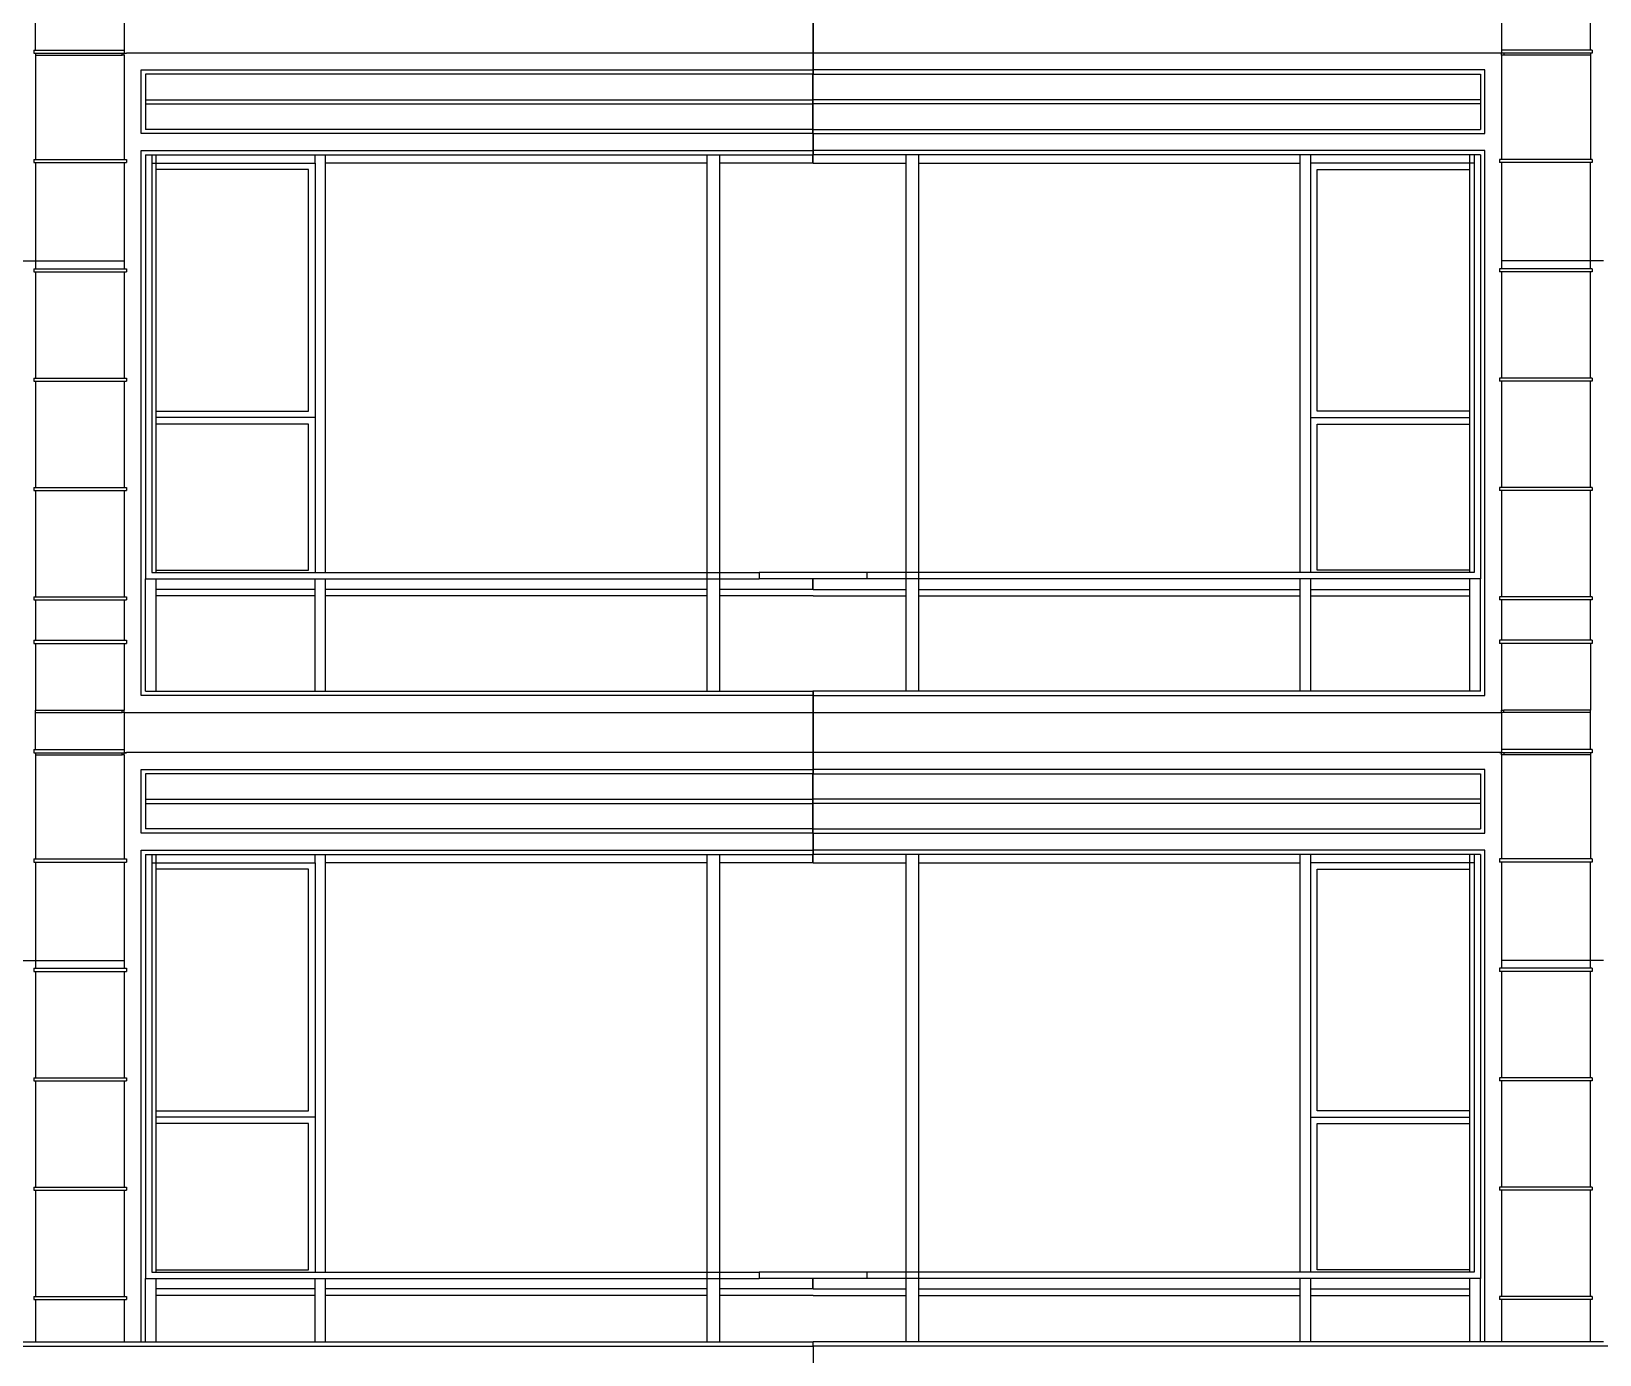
# Model space of a CAD drawing. Extents: x -311 to 61613, y 0 to 58400.
# Drawn here: x 27061 to 34462, y 7170 to 13412 of the extents above; entities that cross this region are included whole.
import ezdxf

# ---------------------------------------------------------------- set-up
doc = ezdxf.new("R2010")
doc.units = 0
doc.header["$LTSCALE"] = 1000
doc.header["$MEASUREMENT"] = 0
doc.layers.add('AD-AREA-OUTL', color=31, linetype='Continuous')

msp = doc.modelspace()

# ---------------------------------------------------------------- linework, layer by layer
at = {"layer": 'AD-AREA-OUTL', "color": 252}
for p, q in [((27079.9, 13324.2), (27079.9, 13500)), ((27499.7, 13500), (27499.7, 13324.2)), ((30749.5, 13500), (30749.5, 13310.1)), ((30749.9, 13500), (30749.9, 13310.1)), ((33999.7, 13500), (33999.7, 13324.2)), ((34419.8, 13324.2), (34419.8, 13500)), ((27072.2, 13324.2), (27079.9, 13324.2)), ((27072.2, 13324.2), (27072.2, 13309.2)), ((27079.9, 13324.2), (27499.7, 13324.2)), ((27499.7, 13324.2), (27499.7, 13310.1)), ((33999.7, 13324.2), (33999.7, 13310.1)), ((34419.8, 13324.2), (33999.7, 13324.2)), ((34427.2, 13324.2), (34419.8, 13324.2)), ((34427.2, 13324.2), (34427.2, 13309.2)), ((27072.2, 13309.2), (27079.9, 13309.2)), ((27079.9, 13309.2), (27489.8, 13309.2)), ((27079.9, 13309.2), (27079.9, 13300)), ((27079.9, 13300), (27489.8, 13300)), ((27079.9, 13300), (27079.9, 12808.4)), ((27489.8, 13300), (27489.8, 13309.2)), ((27489.8, 13309.2), (27499.7, 13309.2)), ((27499.7, 13300), (27489.8, 13300)), ((27499.7, 13310.1), (27510, 13310.1)), ((27499.7, 13309.2), (27510, 13309.2)), ((27499.7, 13300), (27499.7, 13309.2)), ((27499.7, 13300), (27499.7, 12808.4)), ((30749.5, 13310.1), (27510, 13310.1)), ((27510, 13310.1), (27510, 13309.2)), ((30749.5, 13310.1), (30749.9, 13310.1)), ((30749.5, 13310.1), (30749.5, 13230)), ((33989.8, 13310.1), (30749.9, 13310.1)), ((30749.9, 13310.1), (30749.9, 13230)), ((33999.7, 13310.1), (33989.8, 13310.1)), ((33989.8, 13310.1), (33989.8, 13309.2)), ((33999.7, 13309.2), (33989.8, 13309.2)), ((34009.9, 13309.2), (33999.7, 13309.2)), ((33999.7, 13300), (33999.7, 13309.2)), ((34009.9, 13300), (33999.7, 13300)), ((33999.7, 13300), (33999.7, 12808.4)), ((34419.8, 13309.2), (34009.9, 13309.2)), ((34009.9, 13309.2), (34009.9, 13300)), ((34419.8, 13300), (34009.9, 13300)), ((34427.2, 13309.2), (34419.8, 13309.2)), ((34419.8, 13309.2), (34419.8, 13300)), ((34419.8, 13300), (34419.8, 12808.4)), ((27579.8, 13230), (30749.5, 13230)), ((27579.8, 12930), (27579.8, 13230)), ((30749.5, 13210), (27599.9, 13210)), ((27599.9, 13210), (27599.9, 13090)), ((30749.5, 13230), (30749.9, 13230)), ((30749.5, 13230), (30749.5, 13210)), ((30749.9, 13210), (30749.5, 13210)), ((30749.5, 13090), (30749.5, 13210)), ((33919.9, 13230), (30749.9, 13230)), ((30749.9, 13230), (30749.9, 13210)), ((30749.9, 13210), (33899.8, 13210)), ((30749.9, 13090), (30749.9, 13210)), ((33899.8, 13210), (33899.8, 13090)), ((33919.9, 12930), (33919.9, 13230)), ((27599.9, 13090), (30749.5, 13090)), ((27599.9, 13090), (27599.9, 13070)), ((27599.9, 13070), (30749.5, 13070)), ((27599.9, 13070), (27599.9, 12950)), ((30749.5, 13090), (30749.9, 13090)), ((30749.5, 13070), (30749.5, 13090)), ((30749.5, 13070), (30749.9, 13070)), ((30749.5, 12950), (30749.5, 13070)), ((33899.8, 13090), (30749.9, 13090)), ((30749.9, 13070), (30749.9, 13090)), ((33899.8, 13070), (30749.9, 13070)), ((30749.9, 12950), (30749.9, 13070)), ((33899.8, 13090), (33899.8, 13070)), ((33899.8, 13070), (33899.8, 12950)), ((30749.5, 12930), (27579.8, 12930)), ((30749.5, 12950), (27599.9, 12950)), ((30749.9, 12950), (30749.5, 12950)), ((30749.5, 12930), (30749.5, 12950)), ((30749.9, 12930), (30749.5, 12930)), ((30749.5, 12930), (30749.5, 12850)), ((30749.9, 12950), (33899.8, 12950)), ((30749.9, 12930), (30749.9, 12950)), ((30749.9, 12930), (33919.9, 12930)), ((30749.9, 12930), (30749.9, 12850)), ((27072.2, 12808.4), (27079.9, 12808.4)), ((27072.2, 12808.4), (27072.2, 12793.4)), ((27079.9, 12808.4), (27499.7, 12808.4)), ((27499.7, 12808.4), (27510, 12808.4)), ((27510, 12808.4), (27510, 12793.4)), ((27579.8, 12850), (30749.5, 12850)), ((27579.8, 10280), (27579.8, 12850)), ((27599.9, 12830), (27629.9, 12830)), ((27599.9, 12830), (27599.9, 10830)), ((27629.9, 12830), (27649.7, 12830)), ((27629.9, 12830), (27629.9, 12790)), ((27649.7, 12830), (28399.7, 12830)), ((27649.7, 12790), (27649.7, 12830)), ((28399.7, 12830), (28449.8, 12830)), ((28399.7, 12790), (28399.7, 12830)), ((28449.8, 12830), (30249.6, 12830)), ((28449.8, 12790), (28449.8, 12830)), ((30249.6, 12830), (30310, 12830)), ((30249.6, 12790), (30249.6, 12830)), ((30310, 12830), (30749.5, 12830)), ((30310, 12790), (30310, 12830)), ((30749.9, 12850), (30749.5, 12850)), ((30749.5, 12850), (30749.5, 12830)), ((30749.9, 12830), (30749.5, 12830)), ((30749.5, 12800), (30749.5, 12830)), ((33919.9, 12850), (30749.9, 12850)), ((30749.9, 12850), (30749.9, 12830)), ((31189.8, 12830), (30749.9, 12830)), ((30749.9, 12830), (30749.9, 12830)), ((30749.9, 12800), (30749.9, 12830)), ((31249.8, 12830), (31189.8, 12830)), ((31189.8, 12790), (31189.8, 12830)), ((33049.6, 12830), (31249.8, 12830)), ((31249.8, 12790), (31249.8, 12830)), ((33099.7, 12830), (33049.6, 12830)), ((33049.6, 12790), (33049.6, 12830)), ((33849.7, 12830), (33099.7, 12830)), ((33099.7, 12790), (33099.7, 12830)), ((33869.8, 12830), (33849.7, 12830)), ((33849.7, 12790), (33849.7, 12830)), ((33899.8, 12830), (33869.8, 12830)), ((33869.8, 12830), (33869.8, 12790)), ((33899.8, 12830), (33899.8, 10830)), ((33919.9, 10280), (33919.9, 12850)), ((33999.7, 12808.4), (33989.8, 12808.4)), ((33989.8, 12808.4), (33989.8, 12793.4)), ((34419.8, 12808.4), (33999.7, 12808.4)), ((34427.2, 12808.4), (34419.8, 12808.4)), ((34427.2, 12808.4), (34427.2, 12793.4)), ((27072.2, 12793.4), (27079.9, 12793.4)), ((27079.9, 12793.4), (27499.7, 12793.4)), ((27079.9, 12793.4), (27079.9, 12330)), ((27499.7, 12793.4), (27510, 12793.4)), ((27499.7, 12793.4), (27499.7, 12330)), ((27629.9, 12790), (27649.7, 12790)), ((27629.9, 12790), (27629.9, 10860)), ((27649.7, 12760), (27649.7, 12790)), ((27649.7, 12790), (28399.7, 12790)), ((27649.7, 11620), (27649.7, 12760)), ((28369.7, 12760), (27649.7, 12760)), ((28369.7, 11620), (28369.7, 12760)), ((28399.7, 12790), (28399.7, 11590)), ((28449.8, 10860), (28449.8, 12790)), ((30249.6, 12790), (28449.8, 12790)), ((30249.6, 10860), (30249.6, 12790)), ((30310, 10860), (30310, 12790)), ((30749.5, 12790), (30310, 12790)), ((30749.5, 12790), (30749.5, 12800)), ((30749.9, 12800), (30749.5, 12800)), ((30749.9, 12790), (30749.9, 12800)), ((30749.9, 12800), (30749.9, 12800)), ((30749.9, 12790), (31189.8, 12790)), ((31189.8, 10860), (31189.8, 12790)), ((31249.8, 10860), (31249.8, 12790)), ((31249.8, 12790), (33049.6, 12790)), ((33049.6, 10860), (33049.6, 12790)), ((33099.7, 11590), (33099.7, 12790)), ((33849.7, 12790), (33099.7, 12790)), ((33129.7, 12760), (33849.7, 12760)), ((33129.7, 11620), (33129.7, 12760)), ((33849.7, 12760), (33849.7, 12790)), ((33869.8, 12790), (33849.7, 12790)), ((33849.7, 11620), (33849.7, 12760)), ((33869.8, 12790), (33869.8, 10860)), ((33999.7, 12793.4), (33989.8, 12793.4)), ((34419.8, 12793.4), (33999.7, 12793.4)), ((33999.7, 12793.4), (33999.7, 12330)), ((34427.2, 12793.4), (34419.8, 12793.4)), ((34419.8, 12330), (34419.8, 12793.4)), ((27019.9, 12330), (27079.9, 12330)), ((27072.2, 12292.5), (27079.9, 12292.5)), ((27072.2, 12292.5), (27072.2, 12277.5)), ((27079.9, 12330), (27079.9, 12292.5)), ((27079.9, 12330), (27499.7, 12330)), ((27079.9, 12292.5), (27499.7, 12292.5)), ((27499.7, 12330), (27499.7, 12292.5)), ((27499.7, 12292.5), (27510, 12292.5)), ((27510, 12292.5), (27510, 12277.5)), ((33999.7, 12292.5), (33989.8, 12292.5)), ((33989.8, 12292.5), (33989.8, 12277.5)), ((33999.7, 12330), (33999.7, 12292.5)), ((34419.8, 12330), (33999.7, 12330)), ((34419.8, 12292.5), (33999.7, 12292.5)), ((34419.8, 12292.5), (34419.8, 12330)), ((34479.8, 12330), (34419.8, 12330)), ((34427.2, 12292.5), (34419.8, 12292.5)), ((34427.2, 12292.5), (34427.2, 12277.5)), ((27072.2, 12277.5), (27079.9, 12277.5)), ((27079.9, 12277.5), (27499.7, 12277.5)), ((27079.9, 12277.5), (27079.9, 11776.7)), ((27499.7, 12277.5), (27510, 12277.5)), ((27499.7, 12277.5), (27499.7, 11776.7)), ((33999.7, 12277.5), (33989.8, 12277.5)), ((34419.8, 12277.5), (33999.7, 12277.5)), ((33999.7, 12277.5), (33999.7, 11776.7)), ((34427.2, 12277.5), (34419.8, 12277.5)), ((34419.8, 11776.7), (34419.8, 12277.5)), ((27072.2, 11776.7), (27079.9, 11776.7)), ((27072.2, 11776.7), (27072.2, 11761.7)), ((27079.9, 11776.7), (27499.7, 11776.7)), ((27499.7, 11776.7), (27510, 11776.7)), ((27510, 11776.7), (27510, 11761.7)), ((33999.7, 11776.7), (33989.8, 11776.7)), ((33989.8, 11776.7), (33989.8, 11761.7)), ((34419.8, 11776.7), (33999.7, 11776.7)), ((34427.2, 11776.7), (34419.8, 11776.7)), ((34427.2, 11776.7), (34427.2, 11761.7)), ((27072.2, 11761.7), (27079.9, 11761.7)), ((27079.9, 11761.7), (27499.7, 11761.7)), ((27079.9, 11761.7), (27079.9, 11260.9)), ((27499.7, 11761.7), (27510, 11761.7)), ((27499.7, 11761.7), (27499.7, 11260.9)), ((33999.7, 11761.7), (33989.8, 11761.7)), ((34419.8, 11761.7), (33999.7, 11761.7)), ((33999.7, 11761.7), (33999.7, 11260.9)), ((34427.2, 11761.7), (34419.8, 11761.7)), ((34419.8, 11260.9), (34419.8, 11761.7)), ((27649.7, 11590), (27649.7, 11620)), ((27649.7, 11620), (28369.7, 11620)), ((33849.7, 11620), (33129.7, 11620)), ((33849.7, 11590), (33849.7, 11620)), ((27649.7, 11560), (27649.7, 11590)), ((28399.7, 11590), (27649.7, 11590)), ((27649.7, 10870), (27649.7, 11560)), ((28369.7, 11560), (27649.7, 11560)), ((28369.7, 10870), (28369.7, 11560)), ((28399.7, 11590), (28399.7, 10860)), ((33099.7, 10860), (33099.7, 11590)), ((33099.7, 11590), (33849.7, 11590)), ((33129.7, 11560), (33849.7, 11560)), ((33129.7, 10870), (33129.7, 11560)), ((33849.7, 11560), (33849.7, 11590)), ((33849.7, 10870), (33849.7, 11560)), ((27072.2, 11260.9), (27079.9, 11260.9)), ((27072.2, 11260.9), (27072.2, 11245.9)), ((27079.9, 11260.9), (27499.7, 11260.9)), ((27499.7, 11260.9), (27510, 11260.9)), ((27510, 11260.9), (27510, 11245.9)), ((33999.7, 11260.9), (33989.8, 11260.9)), ((33989.8, 11260.9), (33989.8, 11245.9)), ((34419.8, 11260.9), (33999.7, 11260.9)), ((34427.2, 11260.9), (34419.8, 11260.9)), ((34427.2, 11260.9), (34427.2, 11245.9)), ((27072.2, 11245.9), (27079.9, 11245.9)), ((27079.9, 11245.9), (27499.7, 11245.9)), ((27079.9, 11245.9), (27079.9, 10745)), ((27499.7, 11245.9), (27510, 11245.9)), ((27499.7, 11245.9), (27499.7, 10745)), ((33999.7, 11245.9), (33989.8, 11245.9)), ((34419.8, 11245.9), (33999.7, 11245.9)), ((33999.7, 11245.9), (33999.7, 10745)), ((34427.2, 11245.9), (34419.8, 11245.9)), ((34419.8, 10745), (34419.8, 11245.9)), ((27599.9, 10830), (27649.7, 10830)), ((27599.9, 10300), (27599.9, 10830)), ((27629.9, 10860), (27649.7, 10860)), ((27649.7, 10860), (27649.7, 10870)), ((27649.7, 10870), (28369.7, 10870)), ((27649.7, 10860), (28399.7, 10860)), ((27649.7, 10780), (27649.7, 10830)), ((27649.7, 10830), (28399.7, 10830)), ((28399.7, 10860), (28449.8, 10860)), ((28399.7, 10830), (28449.8, 10830)), ((28399.7, 10780), (28399.7, 10830)), ((28449.8, 10860), (30249.6, 10860)), ((28449.8, 10830), (30249.6, 10830)), ((28449.8, 10780), (28449.8, 10830)), ((30249.6, 10860), (30310, 10860)), ((30249.6, 10830), (30249.6, 10860)), ((30249.6, 10830), (30310, 10830)), ((30249.6, 10780), (30249.6, 10830)), ((30310, 10860), (30495.5, 10860)), ((30310, 10830), (30310, 10860)), ((30310, 10830), (30495.5, 10830)), ((30310, 10780), (30310, 10830)), ((30749.9, 10860), (30495.5, 10860)), ((30495.5, 10860), (30495.5, 10830)), ((30749.5, 10830), (30495.5, 10830)), ((30749.5, 10830), (30749.9, 10830)), ((30749.5, 10780), (30749.5, 10830)), ((31003.9, 10860), (30749.9, 10860)), ((31003.9, 10830), (30749.9, 10830)), ((30749.9, 10830), (30749.9, 10830)), ((30749.9, 10780), (30749.9, 10830)), ((31189.8, 10860), (31003.9, 10860)), ((31003.9, 10860), (31003.9, 10830)), ((31189.8, 10830), (31003.9, 10830)), ((31189.8, 10830), (31189.8, 10860)), ((31249.8, 10860), (31189.8, 10860)), ((31249.8, 10830), (31189.8, 10830)), ((31189.8, 10780), (31189.8, 10830)), ((31249.8, 10830), (31249.8, 10860)), ((33049.6, 10860), (31249.8, 10860)), ((33049.6, 10830), (31249.8, 10830)), ((31249.8, 10780), (31249.8, 10830)), ((33099.7, 10860), (33049.6, 10860)), ((33099.7, 10830), (33049.6, 10830)), ((33049.6, 10780), (33049.6, 10830)), ((33849.7, 10860), (33099.7, 10860)), ((33849.7, 10830), (33099.7, 10830)), ((33099.7, 10780), (33099.7, 10830)), ((33849.7, 10870), (33129.7, 10870)), ((33849.7, 10860), (33849.7, 10870)), ((33869.8, 10860), (33849.7, 10860)), ((33899.8, 10830), (33849.7, 10830)), ((33849.7, 10780), (33849.7, 10830)), ((33899.8, 10300), (33899.8, 10830)), ((27072.2, 10745), (27079.9, 10745)), ((27072.2, 10745), (27072.2, 10730)), ((27079.9, 10745), (27499.7, 10745)), ((27499.7, 10745), (27510, 10745)), ((27510, 10745), (27510, 10730)), ((27649.7, 10750), (27649.7, 10780)), ((28399.7, 10780), (27649.7, 10780)), ((27649.7, 10300), (27649.7, 10750)), ((28399.7, 10750), (27649.7, 10750)), ((28399.7, 10750), (28399.7, 10780)), ((28399.7, 10300), (28399.7, 10750)), ((28449.8, 10750), (28449.8, 10780)), ((30249.6, 10780), (28449.8, 10780)), ((28449.8, 10300), (28449.8, 10750)), ((30249.6, 10750), (28449.8, 10750)), ((30249.6, 10750), (30249.6, 10780)), ((30249.6, 10300), (30249.6, 10750)), ((30310, 10750), (30310, 10780)), ((30749.5, 10780), (30310, 10780)), ((30310, 10300), (30310, 10750)), ((30749.9, 10750), (30310, 10750)), ((30749.9, 10780), (31189.8, 10780)), ((30749.9, 10750), (31189.8, 10750)), ((31189.8, 10750), (31189.8, 10780)), ((31189.8, 10300), (31189.8, 10750)), ((31249.8, 10750), (31249.8, 10780)), ((31249.8, 10780), (33049.6, 10780)), ((31249.8, 10300), (31249.8, 10750)), ((31249.8, 10750), (33049.6, 10750)), ((33049.6, 10750), (33049.6, 10780)), ((33049.6, 10300), (33049.6, 10750)), ((33099.7, 10750), (33099.7, 10780)), ((33099.7, 10780), (33849.7, 10780)), ((33099.7, 10300), (33099.7, 10750)), ((33099.7, 10750), (33849.7, 10750)), ((33849.7, 10750), (33849.7, 10780)), ((33849.7, 10300), (33849.7, 10750)), ((33999.7, 10745), (33989.8, 10745)), ((33989.8, 10745), (33989.8, 10730)), ((34419.8, 10745), (33999.7, 10745)), ((34427.2, 10745), (34419.8, 10745)), ((34427.2, 10745), (34427.2, 10730)), ((27072.2, 10730), (27079.9, 10730)), ((27079.9, 10730), (27499.7, 10730)), ((27079.9, 10730), (27079.9, 10540)), ((27499.7, 10730), (27510, 10730)), ((27499.7, 10730), (27499.7, 10540)), ((33999.7, 10730), (33989.8, 10730)), ((34419.8, 10730), (33999.7, 10730)), ((33999.7, 10730), (33999.7, 10540)), ((34427.2, 10730), (34419.8, 10730)), ((34419.8, 10540), (34419.8, 10730)), ((27072.2, 10540), (27079.9, 10540)), ((27072.2, 10540), (27072.2, 10525)), ((27072.2, 10525), (27079.9, 10525)), ((27079.9, 10540), (27499.7, 10540)), ((27079.9, 10525), (27499.7, 10525)), ((27079.9, 10525), (27079.9, 10210)), ((27499.7, 10540), (27510, 10540)), ((27499.7, 10525), (27510, 10525)), ((27499.7, 10525), (27499.7, 10210)), ((27510, 10540), (27510, 10525)), ((33999.7, 10540), (33989.8, 10540)), ((33989.8, 10540), (33989.8, 10525)), ((33999.7, 10525), (33989.8, 10525)), ((34419.8, 10540), (33999.7, 10540)), ((34419.8, 10525), (33999.7, 10525)), ((33999.7, 10525), (33999.7, 10210)), ((34427.2, 10540), (34419.8, 10540)), ((34427.2, 10525), (34419.8, 10525)), ((34419.8, 10525), (34419.8, 10210)), ((34427.2, 10540), (34427.2, 10525)), ((27599.9, 10300), (27649.7, 10300)), ((27649.7, 10300), (28399.7, 10300)), ((28399.7, 10300), (28449.8, 10300)), ((28449.8, 10300), (30249.6, 10300)), ((30249.6, 10300), (30310, 10300)), ((30310, 10300), (30749.5, 10300)), ((30749.9, 10300), (30749.5, 10300)), ((30749.5, 10300), (30749.5, 10280)), ((31189.8, 10300), (30749.9, 10300)), ((30749.9, 10300), (30749.9, 10300)), ((30749.9, 10300), (30749.9, 10280)), ((31249.8, 10300), (31189.8, 10300)), ((33049.6, 10300), (31249.8, 10300)), ((33099.7, 10300), (33049.6, 10300)), ((33849.7, 10300), (33099.7, 10300)), ((33899.8, 10300), (33849.7, 10300)), ((30749.5, 10280), (27579.8, 10280)), ((30749.9, 10280), (30749.5, 10280)), ((30749.5, 10280), (30749.5, 10200)), ((30749.9, 10280), (33919.9, 10280)), ((30749.9, 10280), (30749.9, 10200)), ((27079.9, 10210), (27489.8, 10210)), ((27079.9, 10200), (27079.9, 10210)), ((27079.9, 10200), (27489.8, 10200)), ((27079.9, 10024.2), (27079.9, 10200)), ((27489.8, 10210), (27499.7, 10210)), ((27489.8, 10200), (27489.8, 10210)), ((27499.7, 10200), (27489.8, 10200)), ((27499.7, 10200), (27499.7, 10210)), ((27499.7, 10200), (30749.5, 10200)), ((27499.7, 10200), (27499.7, 10024.2)), ((30749.9, 10200), (30749.5, 10200)), ((30749.5, 10200), (30749.5, 10010)), ((30749.9, 10200), (33999.7, 10200)), ((30749.9, 10200), (30749.9, 10010)), ((33999.7, 10200), (33999.7, 10210)), ((33999.7, 10210), (34009.9, 10210)), ((33999.7, 10200), (33999.7, 10024.2)), ((34009.9, 10200), (33999.7, 10200)), ((34419.8, 10210), (34009.9, 10210)), ((34009.9, 10200), (34009.9, 10210)), ((34419.8, 10200), (34009.9, 10200)), ((34419.8, 10200), (34419.8, 10210)), ((34419.8, 10024.2), (34419.8, 10200)), ((27072.2, 10024.2), (27079.9, 10024.2)), ((27072.2, 10024.2), (27072.2, 10009.2)), ((27072.2, 10009.2), (27079.9, 10009.2)), ((27079.9, 10024.2), (27499.7, 10024.2)), ((27079.9, 10009.2), (27489.8, 10009.2)), ((27079.9, 10009.2), (27079.9, 10000)), ((27079.9, 10000), (27489.8, 10000)), ((27079.9, 10000), (27079.9, 9508.4)), ((27489.8, 10000), (27489.8, 10009.2)), ((27489.8, 10009.2), (27499.7, 10009.2)), ((27499.7, 10000), (27489.8, 10000)), ((27499.7, 10024.2), (27499.7, 10010)), ((27499.7, 10010), (27510, 10010)), ((27499.7, 10009.2), (27510, 10009.2)), ((27499.7, 10000), (27499.7, 10009.2)), ((27499.7, 10000), (27499.7, 9508.4)), ((30749.5, 10010), (27510, 10010)), ((27510, 10010), (27510, 10009.2)), ((30749.5, 10010), (30749.9, 10010)), ((30749.5, 10010), (30749.5, 9930)), ((33989.8, 10010), (30749.9, 10010)), ((30749.9, 10010), (30749.9, 9930)), ((33999.7, 10010), (33989.8, 10010)), ((33989.8, 10010), (33989.8, 10009.2)), ((33999.7, 10009.2), (33989.8, 10009.2)), ((33999.7, 10024.2), (33999.7, 10010)), ((34419.8, 10024.2), (33999.7, 10024.2)), ((34009.9, 10009.2), (33999.7, 10009.2)), ((33999.7, 10000), (33999.7, 10009.2)), ((34009.9, 10000), (33999.7, 10000)), ((33999.7, 10000), (33999.7, 9508.4)), ((34419.8, 10009.2), (34009.9, 10009.2)), ((34009.9, 10009.2), (34009.9, 10000)), ((34419.8, 10000), (34009.9, 10000)), ((34427.2, 10024.2), (34419.8, 10024.2)), ((34427.2, 10009.2), (34419.8, 10009.2)), ((34419.8, 10009.2), (34419.8, 10000)), ((34419.8, 10000), (34419.8, 9508.4)), ((34427.2, 10024.2), (34427.2, 10009.2)), ((27579.8, 9930), (30749.5, 9930)), ((27579.8, 9630), (27579.8, 9930)), ((30749.5, 9930), (30749.9, 9930)), ((30749.5, 9930), (30749.5, 9910)), ((33919.9, 9930), (30749.9, 9930)), ((30749.9, 9930), (30749.9, 9910)), ((33919.9, 9630), (33919.9, 9930)), ((30749.5, 9910), (27599.9, 9910)), ((27599.9, 9910), (27599.9, 9790)), ((30749.9, 9910), (30749.5, 9910)), ((30749.5, 9790), (30749.5, 9910)), ((30749.9, 9910), (33899.8, 9910)), ((30749.9, 9790), (30749.9, 9910)), ((33899.8, 9910), (33899.8, 9790)), ((27599.9, 9790), (30749.5, 9790)), ((27599.9, 9790), (27599.9, 9770)), ((27599.9, 9770), (30749.5, 9770)), ((27599.9, 9770), (27599.9, 9650)), ((30749.5, 9790), (30749.9, 9790)), ((30749.5, 9770), (30749.5, 9790)), ((30749.5, 9770), (30749.9, 9770)), ((30749.5, 9650), (30749.5, 9770)), ((33899.8, 9790), (30749.9, 9790)), ((30749.9, 9770), (30749.9, 9790)), ((33899.8, 9770), (30749.9, 9770)), ((30749.9, 9650), (30749.9, 9770)), ((33899.8, 9790), (33899.8, 9770)), ((33899.8, 9770), (33899.8, 9650)), ((30749.5, 9630), (27579.8, 9630)), ((30749.5, 9650), (27599.9, 9650)), ((30749.9, 9650), (30749.5, 9650)), ((30749.5, 9630), (30749.5, 9650)), ((30749.9, 9630), (30749.5, 9630)), ((30749.5, 9630), (30749.5, 9550)), ((30749.9, 9650), (33899.8, 9650)), ((30749.9, 9630), (30749.9, 9650)), ((30749.9, 9630), (33919.9, 9630)), ((30749.9, 9630), (30749.9, 9550)), ((27579.8, 9550), (30749.5, 9550)), ((27579.8, 7230.3), (27579.8, 9550)), ((30749.9, 9550), (30749.5, 9550)), ((30749.5, 9550), (30749.5, 9530)), ((33919.9, 9550), (30749.9, 9550)), ((30749.9, 9550), (30749.9, 9530)), ((33919.9, 7230.3), (33919.9, 9550)), ((27072.2, 9508.4), (27079.9, 9508.4)), ((27072.2, 9508.4), (27072.2, 9493.4)), ((27072.2, 9493.4), (27079.9, 9493.4)), ((27079.9, 9508.4), (27499.7, 9508.4)), ((27079.9, 9493.4), (27499.7, 9493.4)), ((27079.9, 9493.4), (27079.9, 9030)), ((27499.7, 9508.4), (27510, 9508.4)), ((27499.7, 9493.4), (27510, 9493.4)), ((27499.7, 9493.4), (27499.7, 9030)), ((27510, 9508.4), (27510, 9493.4)), ((27599.9, 9530), (27629.9, 9530)), ((27599.9, 9530), (27599.9, 7530)), ((27629.9, 9530), (27649.7, 9530)), ((27629.9, 9530), (27629.9, 9490)), ((27629.9, 9490), (27649.7, 9490)), ((27629.9, 9490), (27629.9, 7560)), ((27649.7, 9490), (27649.7, 9530)), ((27649.7, 9530), (28399.7, 9530)), ((27649.7, 9460), (27649.7, 9490)), ((27649.7, 9490), (28399.7, 9490)), ((28399.7, 9530), (28449.8, 9530)), ((28399.7, 9490), (28399.7, 9530)), ((28399.7, 9490), (28399.7, 8290)), ((28449.8, 9530), (30249.6, 9530)), ((28449.8, 9490), (28449.8, 9530)), ((28449.8, 7560), (28449.8, 9490)), ((30249.6, 9490), (28449.8, 9490)), ((30249.6, 9530), (30310, 9530)), ((30249.6, 9490), (30249.6, 9530)), ((30249.6, 7560), (30249.6, 9490)), ((30310, 9530), (30749.5, 9530)), ((30310, 9490), (30310, 9530)), ((30310, 7560), (30310, 9490)), ((30749.5, 9490), (30310, 9490)), ((30749.9, 9530), (30749.5, 9530)), ((30749.5, 9500), (30749.5, 9530)), ((30749.5, 9490), (30749.5, 9500)), ((30749.9, 9500), (30749.5, 9500)), ((31189.8, 9530), (30749.9, 9530)), ((30749.9, 9530), (30749.9, 9530)), ((30749.9, 9500), (30749.9, 9530)), ((30749.9, 9490), (30749.9, 9500)), ((30749.9, 9500), (30749.9, 9500)), ((30749.9, 9490), (31189.8, 9490)), ((31249.8, 9530), (31189.8, 9530)), ((31189.8, 9490), (31189.8, 9530)), ((31189.8, 7560), (31189.8, 9490)), ((33049.6, 9530), (31249.8, 9530)), ((31249.8, 9490), (31249.8, 9530)), ((31249.8, 7560), (31249.8, 9490)), ((31249.8, 9490), (33049.6, 9490)), ((33099.7, 9530), (33049.6, 9530)), ((33049.6, 9490), (33049.6, 9530)), ((33049.6, 7560), (33049.6, 9490)), ((33849.7, 9530), (33099.7, 9530)), ((33099.7, 9490), (33099.7, 9530)), ((33099.7, 8290), (33099.7, 9490)), ((33849.7, 9490), (33099.7, 9490)), ((33869.8, 9530), (33849.7, 9530)), ((33849.7, 9490), (33849.7, 9530)), ((33849.7, 9460), (33849.7, 9490)), ((33869.8, 9490), (33849.7, 9490)), ((33899.8, 9530), (33869.8, 9530)), ((33869.8, 9530), (33869.8, 9490)), ((33869.8, 9490), (33869.8, 7560)), ((33899.8, 9530), (33899.8, 7530)), ((33999.7, 9508.4), (33989.8, 9508.4)), ((33989.8, 9508.4), (33989.8, 9493.4)), ((33999.7, 9493.4), (33989.8, 9493.4)), ((34419.8, 9508.4), (33999.7, 9508.4)), ((34419.8, 9493.4), (33999.7, 9493.4)), ((33999.7, 9493.4), (33999.7, 9030)), ((34427.2, 9508.4), (34419.8, 9508.4)), ((34427.2, 9493.4), (34419.8, 9493.4)), ((34419.8, 9030), (34419.8, 9493.4)), ((34427.2, 9508.4), (34427.2, 9493.4)), ((27649.7, 8320), (27649.7, 9460)), ((28369.7, 9460), (27649.7, 9460)), ((28369.7, 8320), (28369.7, 9460)), ((33129.7, 9460), (33849.7, 9460)), ((33129.7, 8320), (33129.7, 9460)), ((33849.7, 8320), (33849.7, 9460)), ((27019.9, 9030), (27079.9, 9030)), ((27079.9, 9030), (27079.9, 8992.5)), ((27079.9, 9030), (27499.7, 9030)), ((27499.7, 9030), (27499.7, 8992.5)), ((33999.7, 9030), (33999.7, 8992.5)), ((34419.8, 9030), (33999.7, 9030)), ((34479.8, 9030), (34419.8, 9030)), ((34419.8, 8992.5), (34419.8, 9030)), ((27072.2, 8992.5), (27079.9, 8992.5)), ((27072.2, 8992.5), (27072.2, 8977.5)), ((27072.2, 8977.5), (27079.9, 8977.5)), ((27079.9, 8992.5), (27499.7, 8992.5)), ((27079.9, 8977.5), (27499.7, 8977.5)), ((27079.9, 8977.5), (27079.9, 8476.7)), ((27499.7, 8992.5), (27510, 8992.5)), ((27499.7, 8977.5), (27510, 8977.5)), ((27499.7, 8977.5), (27499.7, 8476.7)), ((27510, 8992.5), (27510, 8977.5)), ((33999.7, 8992.5), (33989.8, 8992.5)), ((33989.8, 8992.5), (33989.8, 8977.5)), ((33999.7, 8977.5), (33989.8, 8977.5)), ((34419.8, 8992.5), (33999.7, 8992.5)), ((34419.8, 8977.5), (33999.7, 8977.5)), ((33999.7, 8977.5), (33999.7, 8476.7)), ((34427.2, 8992.5), (34419.8, 8992.5)), ((34427.2, 8977.5), (34419.8, 8977.5)), ((34419.8, 8476.7), (34419.8, 8977.5)), ((34427.2, 8992.5), (34427.2, 8977.5)), ((27072.2, 8476.7), (27079.9, 8476.7)), ((27072.2, 8476.7), (27072.2, 8461.7)), ((27072.2, 8461.7), (27079.9, 8461.7)), ((27079.9, 8476.7), (27499.7, 8476.7)), ((27079.9, 8461.7), (27499.7, 8461.7)), ((27079.9, 8461.7), (27079.9, 7960.9)), ((27499.7, 8476.7), (27510, 8476.7)), ((27499.7, 8461.7), (27510, 8461.7)), ((27499.7, 8461.7), (27499.7, 7960.9)), ((27510, 8476.7), (27510, 8461.7)), ((33999.7, 8476.7), (33989.8, 8476.7)), ((33989.8, 8476.7), (33989.8, 8461.7)), ((33999.7, 8461.7), (33989.8, 8461.7)), ((34419.8, 8476.7), (33999.7, 8476.7)), ((34419.8, 8461.7), (33999.7, 8461.7)), ((33999.7, 8461.7), (33999.7, 7960.9)), ((34427.2, 8476.7), (34419.8, 8476.7)), ((34427.2, 8461.7), (34419.8, 8461.7)), ((34419.8, 7960.9), (34419.8, 8461.7)), ((34427.2, 8476.7), (34427.2, 8461.7)), ((27649.7, 8290), (27649.7, 8320)), ((27649.7, 8320), (28369.7, 8320)), ((27649.7, 8260), (27649.7, 8290)), ((28399.7, 8290), (27649.7, 8290)), ((28399.7, 8290), (28399.7, 7560)), ((33099.7, 7560), (33099.7, 8290)), ((33099.7, 8290), (33849.7, 8290)), ((33849.7, 8320), (33129.7, 8320)), ((33849.7, 8290), (33849.7, 8320)), ((33849.7, 8260), (33849.7, 8290)), ((27649.7, 7570), (27649.7, 8260)), ((28369.7, 8260), (27649.7, 8260)), ((28369.7, 7570), (28369.7, 8260)), ((33129.7, 8260), (33849.7, 8260)), ((33129.7, 7570), (33129.7, 8260)), ((33849.7, 7570), (33849.7, 8260)), ((27072.2, 7960.9), (27079.9, 7960.9)), ((27072.2, 7960.9), (27072.2, 7945.8)), ((27072.2, 7945.8), (27079.9, 7945.8)), ((27079.9, 7960.9), (27499.7, 7960.9)), ((27079.9, 7945.8), (27499.7, 7945.8)), ((27079.9, 7945.8), (27079.9, 7445)), ((27499.7, 7960.9), (27510, 7960.9)), ((27499.7, 7945.8), (27510, 7945.8)), ((27499.7, 7945.8), (27499.7, 7445)), ((27510, 7960.9), (27510, 7945.8)), ((33999.7, 7960.9), (33989.8, 7960.9)), ((33989.8, 7960.9), (33989.8, 7945.8)), ((33999.7, 7945.8), (33989.8, 7945.8)), ((34419.8, 7960.9), (33999.7, 7960.9)), ((34419.8, 7945.8), (33999.7, 7945.8)), ((33999.7, 7945.8), (33999.7, 7445)), ((34427.2, 7960.9), (34419.8, 7960.9)), ((34427.2, 7945.8), (34419.8, 7945.8)), ((34419.8, 7445), (34419.8, 7945.8)), ((34427.2, 7960.9), (34427.2, 7945.8)), ((27629.9, 7560), (27649.7, 7560)), ((27649.7, 7560), (27649.7, 7570)), ((27649.7, 7570), (28369.7, 7570)), ((27649.7, 7560), (28399.7, 7560)), ((28399.7, 7560), (28449.8, 7560)), ((28449.8, 7560), (30249.6, 7560)), ((30249.6, 7530), (30249.6, 7560)), ((30249.6, 7560), (30310, 7560)), ((30310, 7560), (30495.5, 7560)), ((30310, 7530), (30310, 7560)), ((30749.9, 7560), (30495.5, 7560)), ((30495.5, 7560), (30495.5, 7530)), ((31003.9, 7560), (30749.9, 7560)), ((31189.8, 7560), (31003.9, 7560)), ((31003.9, 7560), (31003.9, 7530)), ((31189.8, 7530), (31189.8, 7560)), ((31249.8, 7560), (31189.8, 7560)), ((31249.8, 7530), (31249.8, 7560)), ((33049.6, 7560), (31249.8, 7560)), ((33099.7, 7560), (33049.6, 7560)), ((33849.7, 7560), (33099.7, 7560)), ((33849.7, 7570), (33129.7, 7570)), ((33849.7, 7560), (33849.7, 7570)), ((33869.8, 7560), (33849.7, 7560)), ((27599.9, 7530), (27649.7, 7530)), ((27599.9, 7230.3), (27599.9, 7530)), ((27649.7, 7480), (27649.7, 7530)), ((27649.7, 7530), (28399.7, 7530)), ((27649.7, 7450), (27649.7, 7480)), ((28399.7, 7480), (27649.7, 7480)), ((28399.7, 7530), (28449.8, 7530)), ((28399.7, 7480), (28399.7, 7530)), ((28399.7, 7450), (28399.7, 7480)), ((28449.8, 7530), (30249.6, 7530)), ((28449.8, 7480), (28449.8, 7530)), ((28449.8, 7450), (28449.8, 7480)), ((30249.6, 7480), (28449.8, 7480)), ((30249.6, 7530), (30310, 7530)), ((30249.6, 7480), (30249.6, 7530)), ((30249.6, 7450), (30249.6, 7480)), ((30310, 7530), (30495.5, 7530)), ((30310, 7480), (30310, 7530)), ((30310, 7450), (30310, 7480)), ((30749.5, 7480), (30310, 7480)), ((30749.5, 7530), (30495.5, 7530)), ((30749.5, 7530), (30749.9, 7530)), ((30749.5, 7480), (30749.5, 7530)), ((31003.9, 7530), (30749.9, 7530)), ((30749.9, 7530), (30749.9, 7530)), ((30749.9, 7480), (30749.9, 7530)), ((30749.9, 7480), (31189.8, 7480)), ((31189.8, 7530), (31003.9, 7530)), ((31249.8, 7530), (31189.8, 7530)), ((31189.8, 7480), (31189.8, 7530)), ((31189.8, 7450), (31189.8, 7480)), ((33049.6, 7530), (31249.8, 7530)), ((31249.8, 7480), (31249.8, 7530)), ((31249.8, 7450), (31249.8, 7480)), ((31249.8, 7480), (33049.6, 7480)), ((33099.7, 7530), (33049.6, 7530)), ((33049.6, 7480), (33049.6, 7530)), ((33049.6, 7450), (33049.6, 7480)), ((33849.7, 7530), (33099.7, 7530)), ((33099.7, 7480), (33099.7, 7530)), ((33099.7, 7450), (33099.7, 7480)), ((33099.7, 7480), (33849.7, 7480)), ((33899.8, 7530), (33849.7, 7530)), ((33849.7, 7480), (33849.7, 7530)), ((33849.7, 7450), (33849.7, 7480)), ((33899.8, 7230.3), (33899.8, 7530)), ((27072.2, 7445), (27079.9, 7445)), ((27072.2, 7445), (27072.2, 7430)), ((27072.2, 7430), (27079.9, 7430)), ((27079.9, 7445), (27499.7, 7445)), ((27079.9, 7430), (27499.7, 7430)), ((27079.9, 7430), (27079.9, 7230.3)), ((27499.7, 7445), (27510, 7445)), ((27499.7, 7430), (27510, 7430)), ((27499.7, 7430), (27499.7, 7230.3)), ((27510, 7445), (27510, 7430)), ((27649.7, 7230.3), (27649.7, 7450)), ((28399.7, 7450), (27649.7, 7450)), ((28399.7, 7230.3), (28399.7, 7450)), ((28449.8, 7230.3), (28449.8, 7450)), ((30249.6, 7450), (28449.8, 7450)), ((30249.6, 7230.3), (30249.6, 7450)), ((30310, 7230.3), (30310, 7450)), ((30749.9, 7450), (30310, 7450)), ((30749.9, 7450), (31189.8, 7450)), ((31189.8, 7230.3), (31189.8, 7450)), ((31249.8, 7230.3), (31249.8, 7450)), ((31249.8, 7450), (33049.6, 7450)), ((33049.6, 7230.3), (33049.6, 7450)), ((33099.7, 7230.3), (33099.7, 7450)), ((33099.7, 7450), (33849.7, 7450)), ((33849.7, 7230.3), (33849.7, 7450)), ((33999.7, 7445), (33989.8, 7445)), ((33989.8, 7445), (33989.8, 7430)), ((33999.7, 7430), (33989.8, 7430)), ((34419.8, 7445), (33999.7, 7445)), ((34419.8, 7430), (33999.7, 7430)), ((33999.7, 7430), (33999.7, 7230.3)), ((34427.2, 7445), (34419.8, 7445)), ((34427.2, 7430), (34419.8, 7430)), ((34419.8, 7230.3), (34419.8, 7430)), ((34427.2, 7445), (34427.2, 7430)), ((29.7, 7210.4), (30749.9, 7210.4)), ((27019.9, 7230.3), (27079.9, 7230.3)), ((27079.9, 7230.3), (27499.7, 7230.3)), ((27499.7, 7230.3), (27579.8, 7230.3)), ((27579.8, 7230.3), (27599.9, 7230.3)), ((27599.9, 7230.3), (27649.7, 7230.3)), ((27649.7, 7230.3), (28399.7, 7230.3)), ((28399.7, 7230.3), (28449.8, 7230.3)), ((28449.8, 7230.3), (30249.6, 7230.3)), ((30249.6, 7230.3), (30310, 7230.3)), ((30310, 7230.3), (30749.9, 7230.3)), ((30749.9, 7230.3), (30749.9, 7230.3)), ((31189.8, 7230.3), (30749.9, 7230.3)), ((30749.9, 7210.4), (30749.9, 7230.3)), ((61470.2, 7210.4), (30749.9, 7210.4)), ((30749.9, 7210.4), (30749.9, 7130.4)), ((31249.8, 7230.3), (31189.8, 7230.3)), ((33049.6, 7230.3), (31249.8, 7230.3)), ((33099.7, 7230.3), (33049.6, 7230.3)), ((33849.7, 7230.3), (33099.7, 7230.3)), ((33899.8, 7230.3), (33849.7, 7230.3)), ((33919.9, 7230.3), (33899.8, 7230.3)), ((33999.7, 7230.3), (33919.9, 7230.3)), ((34419.8, 7230.3), (33999.7, 7230.3)), ((34479.8, 7230.3), (34419.8, 7230.3))]:
    msp.add_line(p, q, dxfattribs=at)

doc.saveas('drawing.dxf')
